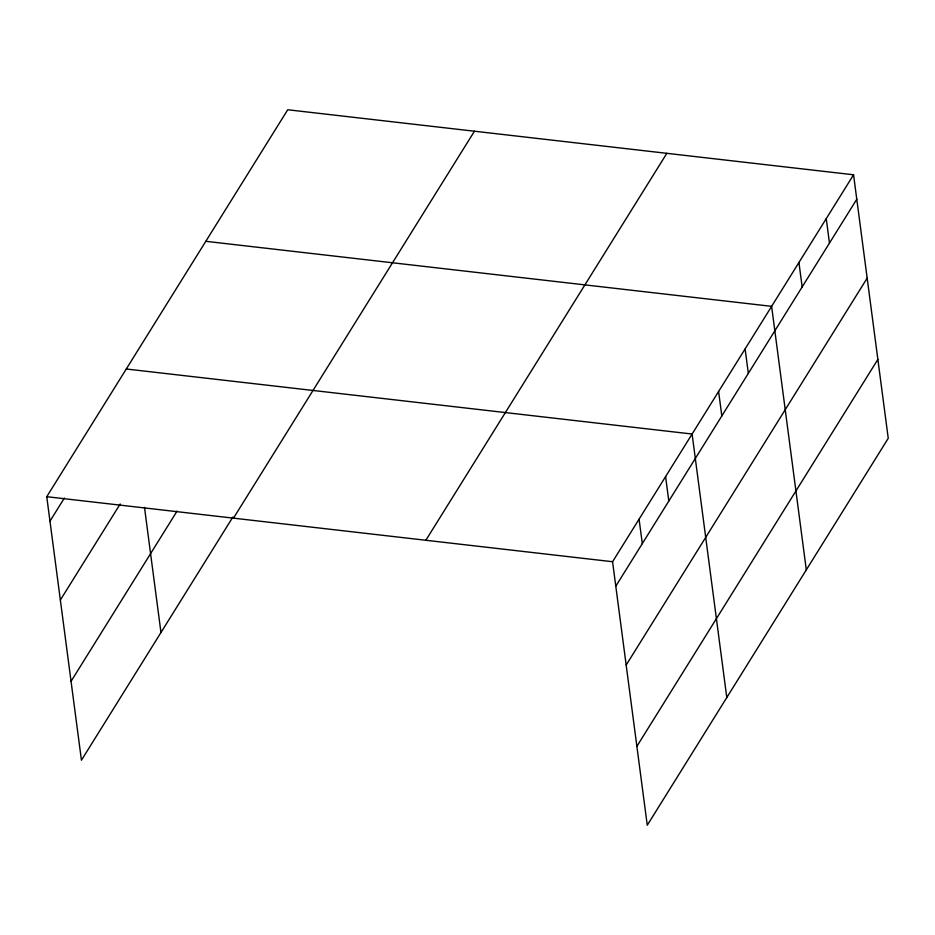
<?xml version="1.0" encoding="UTF-8"?>
<svg xmlns="http://www.w3.org/2000/svg" width="935" height="935" viewBox="0 0 935 935"><rect width="100%" height="100%" fill="white"/><g stroke="black" fill="none" stroke-linecap="round" stroke-linejoin="round"><path stroke-width="1.4" d="M232.92 516.997L81.439 760.213L46.75 496.695L287.735 109.757L853.562 174.787L888.25 438.305L647.265 825.243L612.565 561.725L853.562 174.787M49.976 521.157L64.363 498.051M60.354 600.036L120.194 503.977M71.06 681.323L177.089 511.071M233.469 518.154L474.454 131.216M425.846 540.255L666.842 153.328M615.791 586.187L856.776 199.248M626.169 665.065L867.166 278.139M636.875 746.352L877.86 359.426M205.805 241.312L771.62 306.341L806.309 569.871M126.272 368.998L692.099 434.027L726.787 697.557M46.75 496.695L612.565 561.725M826.248 218.638L829.462 243.1M798.934 262.49L802.148 286.952M745.113 348.907L748.327 373.369M718.606 391.473L721.82 415.935M665.58 476.593L668.805 501.055M639.072 519.159L642.298 543.621M144.493 507.389L160.972 632.528"/></g></svg>
